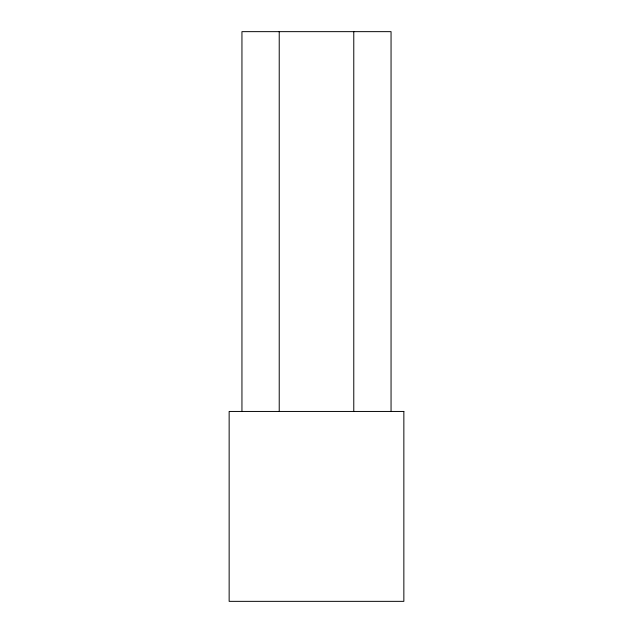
<?xml version="1.0" encoding="UTF-8"?>
<svg xmlns="http://www.w3.org/2000/svg" width="633" height="633" viewBox="0 0 633 633"><rect width="100%" height="100%" fill="white"/><g stroke="black" fill="none" stroke-linecap="round" stroke-linejoin="round"><path stroke-width="0.95" d="M391.052 411.45L391.052 31.65L241.948 31.65L241.948 411.45M353.776 31.65L353.776 411.45M279.224 31.65L279.224 411.45M403.854 411.45L229.146 411.45L229.146 601.35L403.854 601.35L403.854 411.45"/></g></svg>
